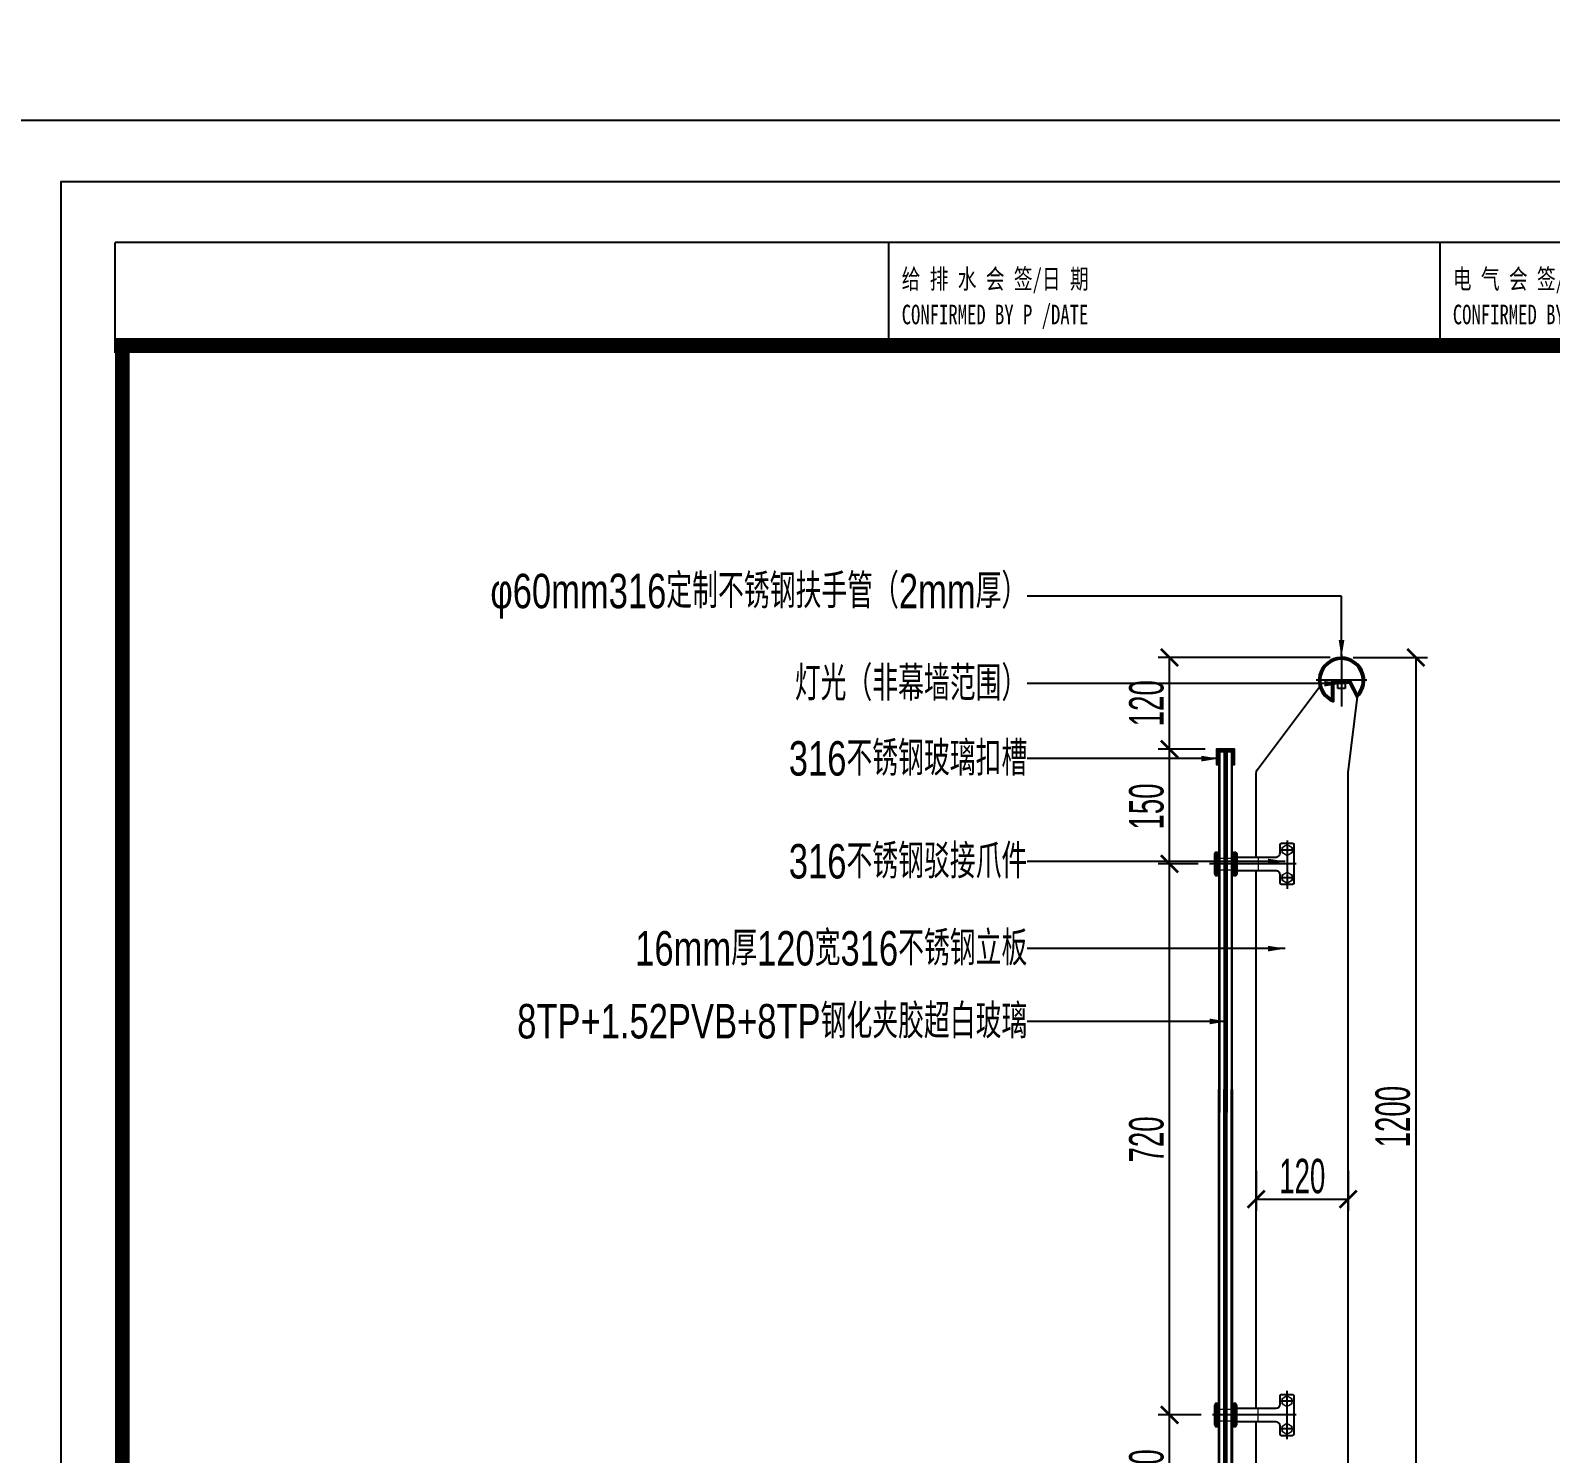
# Model space of a CAD drawing. Extents: x -8792 to 174344, y -43961 to 62816.
# Drawn here: x 124669 to 126655, y -6058 to -4199 of the extents above; entities that cross this region are included whole.
import ezdxf
from ezdxf.enums import TextEntityAlignment as Align
from ezdxf.xclip import XClip

# ---------------------------------------------------------------- set-up
doc = ezdxf.new("R2010")
doc.units = 0
doc.header["$LTSCALE"] = 50
doc.header["$XCLIPFRAME"] = 0
for name, pattern in [('CENTER2', [28.575, 19.05, -3.175, 3.175, -3.175]), ('DASH', [0.35, 0.25, -0.1]), ('DOT2', [0.125, 0, -0.125])]:
    doc.linetypes.add(name, pattern=pattern)
for name, color, linetype in [('#不锈钢', 25, 'Continuous'), ('#填充层', 8, 'Continuous'), ('#文字', 2, 'Continuous'), ('#标注', 1, 'Continuous'), ('#玻璃', 130, 'Continuous'), ('#胶', 95, 'Continuous'), ('#轴线', 1, 'CENTER2'), ('#配件', 11, 'Continuous'), ('#非幕墙范围构件', 8, 'DASH'), ('2017_11-sheet-L2$0$C-SHET-TTLB', 11, 'Continuous'), ('A-FLOR-OTLN', 4, 'DOT2'), ('C-SHET-SHBD', 11, 'Continuous'), ('C-SHET-TTLB', 11, 'Continuous'), ('gl_hatch', 4, 'Continuous'), ('Glass', 230, 'Continuous'), ('TK', 7, 'Continuous'), ('吊顶', 7, 'Continuous'), ('建-填充', 9, 'Continuous'), ('通-图框-文字', 4, 'Continuous')]:
    doc.layers.add(name, color=color, linetype=linetype)
doc.styles.add('2017_11-sheet-L2$0$SHEET-ECADI', font='', dxfattribs={"width": 0.7})
doc.styles.add('JHZX', font='jrs.shx', dxfattribs={"width": 0.6, "bigfont": 'jhz.shx'})
doc.styles.add('XD-2008', font='xd-hzs.shx', dxfattribs={"width": 0.7, "bigfont": 'xd-hztxt.shx'})
doc.styles.add('XD2008', font='@1romans.shx', dxfattribs={"width": 0.7, "bigfont": '!hztxt.shx'})
doc.styles.add('文字1', font='jrs.shx', dxfattribs={"width": 0.7, "bigfont": 'hztxt.shx'})
doc.styles.get('2017_11-sheet-L2$0$SHEET-ECADI').set_extended_font_data('SimHei')
doc.dimstyles.new('JZBZ-15', dxfattribs={"dimscale": 15, "dimtxt": 3, "dimasz": 1.5, "dimexe": 1, "dimexo": 1, "dimgap": 0.5, "dimtad": 1, "dimdec": 0, "dimdsep": 46, "dimtxsty": 'JHZX', "dimblk1": 'ARCHTICK', "dimblk2": 'ARCHTICK', "dimsah": 1, "dimcen": 0, "dimclrd": 1, "dimclre": 1, "dimclrt": 2, "dimadec": 3, "dimazin": 2, "dimtfac": 1, "dimtdec": 0, "dimtix": 1, "dimtmove": 0, "dimatfit": 3, "dimfxl": 0, "dimtolj": 1, "dimlwd": -1, "dimlwe": -1, "dimarcsym": 0})
pattern_1 = [(0, (-5e-09, -10.52), (0, 349.25), [254, -95.25]), (90, (-5e-09, -10.52), (-349.25, 2e-14), [254, -95.25])]

# ---------------------------------------------------------------- blocks, each defined once
blk = doc.blocks.new('A$Cbd8d7c8c')
at = {"layer": 'A-FLOR-OTLN', "color": 8}
blk.add_lwpolyline([(-22721.2, -15689.9), (-43719.4, -33393.2, 0.413756), (-43991.6, -36561, 0.189672), (122158.2, -126683, 0.414786), (124666, -124719.5), (133885.2, -48361.9, 0.379931), (116453.3, -23207.9, 0.236452)], format="xyb", dxfattribs=at)
at = {"layer": '吊顶', "const_width": 3}
blk.add_lwpolyline([(36525.2, -42886.2, 0.056654), (31389.8, -41079.3), (30859.1, -40957.8, -0.112536), (21289.5, -36343.7, -0.028917), (3039, -19971, 0.413532), (-633.6, -19953.4), (-31397.9, -50352.8, 0.414781), (-31416.3, -54033.3, 0.170492), (123964.3, -129414.7, 0.412564), (126841.2, -127143.2), (136317.5, -48655.6, 1.269195), (87076.8, -54393.3)], format="xyb", dxfattribs=at)
blk = doc.blocks.new('A$C565A1FEC')
at = {"layer": '#填充层'}
h = blk.add_hatch(dxfattribs=at)
h.set_pattern_fill('ANSI37', color=256)
h.set_pattern_definition([(45, (-77318.5528, 2550.1554), (-1.122532015, 1.122532015), []), (135, (-77318.5528, 2550.1554), (-1.122532015, -1.122532015), [])])
h.paths.add_polyline_path([(10.8, -20), (8.8, -20), (8.8, -4), (7.8, -3), (1.8, -3), (0.8, -4), (-0.8, -4), (-1.8, -3), (-7.8, -3), (-8.8, -4), (-8.8, -20), (-10.8, -20), (-10.8, -1), (10.8, -1)])
at = {"layer": '#不锈钢', "ltscale": 10}
blk.add_lwpolyline([(10.8, -20), (10.8, -1), (-10.8, -1), (-10.8, -20), (-11.8, -20), (-11.8, 0), (11.8, 0), (11.8, -20)], close=True, dxfattribs=at)
at = {"layer": '#填充层'}
blk.add_lwpolyline([(10.8, -20), (8.8, -20), (8.8, -4), (7.8, -3), (1.8, -3), (0.8, -4), (-0.8, -4), (-1.8, -3), (-7.8, -3), (-8.8, -4), (-8.8, -20), (-10.8, -20), (-10.8, -1), (10.8, -1), (10.8, -20)], dxfattribs=at)
blk = doc.blocks.new('*U105')
at = {"layer": '建-填充', "ltscale": 10}
h = blk.add_hatch(dxfattribs=at)
h.set_pattern_fill('ANGLE', color=8, scale=100)
h.set_pattern_definition(pattern_1)
h.paths.add_polyline_path([(0, -10.5), (0, -7), (1, -8), (1, -9.5)])
at = {"color": 8, "ltscale": 10}
blk.add_lwpolyline([(0, -10.5), (0, -7), (1, -8), (1, -9.5), (0, -10.5)], dxfattribs=at)
at = {"color": 9, "linetype": 'Continuous', "const_width": 1.52}
blk.add_lwpolyline([(1, -8.8), (471.7, -8.8)], dxfattribs=at)
at = {"layer": 'gl_hatch', "linetype": 'Continuous'}
for p, q in [((0, -1), (471.7, -1)), ((0, -7), (471.7, -7)), ((0, -10.5), (471.7, -10.5)), ((0, -16.5), (471.7, -16.5))]:
    blk.add_line(p, q, dxfattribs=at)
at = {"layer": 'Glass'}
blk.add_line((1, -8), (1, -9.5), dxfattribs=at)
for points in [[(471.7, -8), (1, -8), (0, -7), (0, -1), (1, 0), (471.7, 0)], [(471.7, -17.5), (1, -17.5), (0, -16.5), (0, -10.5), (1, -9.5), (471.7, -9.5)]]:
    blk.add_lwpolyline(points, dxfattribs=at)
blk = doc.blocks.new('*U106')
at = {"layer": '建-填充', "ltscale": 10}
h = blk.add_hatch(dxfattribs=at)
h.set_pattern_fill('ANGLE', color=8, scale=100)
h.set_pattern_definition(pattern_1)
h.paths.add_polyline_path([(0, -10.5), (0, -7), (1, -8), (1, -9.5)])
at = {"color": 8, "ltscale": 10}
blk.add_lwpolyline([(0, -10.5), (0, -7), (1, -8), (1, -9.5), (0, -10.5)], dxfattribs=at)
at = {"color": 9, "linetype": 'Continuous', "const_width": 1.52}
blk.add_lwpolyline([(1, -8.8), (575.4, -8.8)], dxfattribs=at)
at = {"layer": 'gl_hatch', "linetype": 'Continuous'}
for p, q in [((0, -1), (575.4, -1)), ((0, -7), (575.4, -7)), ((0, -10.5), (575.4, -10.5)), ((0, -16.5), (575.4, -16.5))]:
    blk.add_line(p, q, dxfattribs=at)
at = {"layer": 'Glass'}
blk.add_line((1, -8), (1, -9.5), dxfattribs=at)
for points in [[(575.4, -8), (1, -8), (0, -7), (0, -1), (1, 0), (575.4, 0)], [(575.4, -17.5), (1, -17.5), (0, -16.5), (0, -10.5), (1, -9.5), (575.4, -9.5)]]:
    blk.add_lwpolyline(points, dxfattribs=at)
blk = doc.blocks.new('A$Ce0d87682')
at = {"layer": '#填充层'}
h = blk.add_hatch(dxfattribs=at)
h.set_pattern_fill('TEMP', color=256)
h.set_pattern_definition([(45, (-29.9126, -58.2473), (-1.122532, 1.122532), [])])
edge = h.paths.add_edge_path(flags=16)
edge.add_line((-12.5, -54.6), (-12.5, -30.8))
edge.add_line((-12.5, -30.8), (11.4, -30.8))
edge.add_line((11.4, -30.8), (20.5, -48.5))
edge.add_arc((0, -30), 27.6, 318.0312, 603.0607)
edge = h.paths.add_edge_path()
edge.add_line((-10.1, -58.2), (-10.1, -33.2))
edge.add_line((-10.1, -33.2), (9.9, -33.2))
edge.add_line((9.9, -33.2), (19.9, -52.5))
edge.add_arc((0, -30), 30, 311.5441, 610.3178)
at = {"layer": '#不锈钢', "ltscale": 10}
for points in [[(-10.1, -58.2), (-10.1, -33.2), (9.9, -33.2), (19.9, -52.5, 3.653733)], [(-12.5, -54.6), (-12.5, -30.8), (11.4, -30.8), (20.5, -48.5, 2.947148)]]:
    blk.add_lwpolyline(points, format="xyb", close=True, dxfattribs=at)
at = {"layer": '#非幕墙范围构件', "const_width": 1}
blk.add_lwpolyline([(5, -38.8), (5, -33.8), (-5, -33.9), (-5, -38.9)], dxfattribs=at)
at = {"layer": '#非幕墙范围构件'}
blk.add_lwpolyline([(-5, -33.9), (5, -33.8), (5, -40.5), (-5, -40.5), (-5, -33.9)], dxfattribs=at)
blk = doc.blocks.new('ASDFDFBBBBBBB')
at = {"layer": '#胶'}
h = blk.add_hatch(dxfattribs=at)
h.set_pattern_fill('ANSI37', color=256, style=0)
h.set_pattern_definition([(45, (-170461.2514, 65588.61), (-1.122532015, 1.122532015), []), (135, (-170461.2514, 65588.61), (-1.122532015, -1.122532015), [])])
h.paths.add_polyline_path([(-180.3, 926.5), (-182.3, 926.5), (-182.3, 897.6), (-180.3, 897.6)])
h.paths.add_polyline_path([(-199.8, 926.5), (-201.7, 926.5), (-201.7, 897.6), (-199.8, 897.6)])
h = blk.add_hatch(dxfattribs=at)
h.set_pattern_fill('ANSI37', color=256, style=0)
h.set_pattern_definition([(45, (-170457.2637, 64868.6487), (-1.122532015, 1.122532015), []), (135, (-170457.2637, 64868.6487), (-1.122532015, -1.122532015), [])])
h.paths.add_polyline_path([(-180.5, 206.6), (-182.5, 206.6), (-182.5, 177.6), (-180.5, 177.6)])
h.paths.add_polyline_path([(-200, 206.6), (-201.8, 206.6), (-201.8, 177.6), (-200, 177.6)])
at = {"layer": '#不锈钢', "ltscale": 10}
for p, q in [((-31, 1031.6), (-18.8, 1130.6)), ((-151.1, 1030.5), (-150.8, 1033)), ((-150.8, 1033), (-149.8, 1035.2)), ((-149.8, 1035.2), (-148.4, 1037.2)), ((-151.2, 921.2), (-151.1, 1030.5)), ((-31.1, -350), (-31, 1031.6))]:
    blk.add_line(p, q, dxfattribs=at)
for points in [[(-151.2, 921.2), (-151.1, 1030.5), (-150.8, 1033), (-149.8, 1035.2), (-148.4, 1037.2), (-68.5, 1143.3)], [(-151.1, 201.2), (-151.1, 903.2)], [(-151.1, -350), (-151.1, 183.3)]]:
    blk.add_lwpolyline(points, dxfattribs=at)
at = {"layer": '#轴线', "ltscale": 5}
for points in [[(-39.8, 1185.7), (-39.8, 1118)], [(-6.8, 1152.1), (-72.8, 1152.1)], [(-110.8, 942.7), (-110.8, 879.5)], [(-102.8, 930.2), (-118.9, 930.2)], [(-98.9, 912.2), (-212.1, 912.2)], [(-102.8, 894.1), (-118.9, 894.1)], [(-111.1, 223.8), (-111.1, 160.6)], [(-103.1, 210.2), (-119.2, 210.2)], [(-99.2, 192.3), (-208.3, 192.3)], [(-103.1, 174.1), (-119.2, 174.1)]]:
    blk.add_lwpolyline(points, dxfattribs=at)
at = {"layer": '#配件', "ltscale": 20}
for points in [[(-176.3, 921.2), (-124.9, 921.2), (-123.3, 921.4), (-122, 922.1), (-120.9, 923.2), (-120.2, 924.7), (-119.8, 926.2), (-119.8, 937.1), (-119.6, 938.2), (-118.9, 939), (-118, 939.2), (-103.9, 939.2), (-103, 939), (-102.2, 938.2), (-101.9, 937.1), (-101.9, 887.1), (-102.2, 886.2), (-103, 885.5), (-103.9, 885.1), (-118, 885.1), (-118.9, 885.5), (-119.6, 886.2), (-119.8, 887.1), (-119.8, 898.1), (-120.2, 899.8), (-120.9, 901), (-122, 902.1), (-123.3, 902.9), (-124.9, 903.2), (-176.3, 903.2)], [(-204.2, 927.1), (-205.7, 924.7), (-205.7, 899.6), (-204.2, 897.2)], [(-177.8, 897.2), (-176.3, 899.6), (-176.3, 924.7), (-177.8, 927.1)], [(-176.5, 201.2), (-125.2, 201.2), (-123.6, 201.4), (-122.3, 202.2), (-121.2, 203.3), (-120.5, 204.7), (-120.1, 206.2), (-120.1, 217.2), (-119.9, 218.3), (-119.2, 219), (-118.3, 219.2), (-104.2, 219.2), (-103.2, 219), (-102.5, 218.3), (-102.1, 217.2), (-102.1, 167.2), (-102.5, 166.2), (-103.2, 165.5), (-104.2, 165.1), (-118.3, 165.1), (-119.2, 165.5), (-119.9, 166.2), (-120.1, 167.2), (-120.1, 178.2), (-120.5, 179.8), (-121.2, 181.1), (-122.3, 182.2), (-123.6, 182.9), (-125.2, 183.3), (-176.5, 183.3)], [(-204.4, 207.1), (-205.9, 204.7), (-205.9, 179.6), (-204.4, 177.2)], [(-177.9, 177.2), (-176.5, 179.6), (-176.5, 204.7), (-177.9, 207.1)]]:
    blk.add_lwpolyline(points, dxfattribs=at)
at = {"layer": '#配件', "lineweight": 0, "ltscale": 20}
for points in [[(-110.8, 937.5), (-104.4, 933.8), (-104.4, 926.5), (-110.8, 922.7), (-117.2, 926.5), (-117.2, 933.8)], [(-110.8, 901.6), (-104.4, 897.7), (-104.4, 890.4), (-110.8, 886.8), (-117.2, 890.4), (-117.2, 897.7)], [(-111.1, 217.5), (-104.7, 213.9), (-104.7, 206.6), (-111.1, 202.7), (-117.5, 206.6), (-117.5, 213.9)], [(-111.1, 181.6), (-104.7, 177.8), (-104.7, 170.5), (-111.1, 166.8), (-117.5, 170.5), (-117.5, 177.8)]]:
    blk.add_lwpolyline(points, close=True, dxfattribs=at)
at = {"layer": '#配件', "ltscale": 20}
for points in [[(-201.7, 927.1), (-204.2, 927.1), (-204.2, 897.2), (-201.7, 897.2)], [(-199.8, 926.5), (-201.7, 926.5), (-201.7, 897.6), (-199.8, 897.6)], [(-180.3, 926.5), (-182.3, 926.5), (-182.3, 897.6), (-180.3, 897.6)], [(-177.8, 927.1), (-180.3, 927.1), (-180.3, 897.2), (-177.8, 897.2)], [(-201.8, 207.1), (-204.4, 207.1), (-204.4, 177.2), (-201.8, 177.2)], [(-200, 206.6), (-201.8, 206.6), (-201.8, 177.6), (-200, 177.6)], [(-180.5, 206.6), (-182.5, 206.6), (-182.5, 177.6), (-180.5, 177.6)], [(-177.9, 207.1), (-180.5, 207.1), (-180.5, 177.2), (-177.9, 177.2)]]:
    blk.add_lwpolyline(points, close=True, dxfattribs=at)
at = {"layer": '#配件', "lineweight": 0, "ltscale": 20}
for points in [[(-199.8, 919.9), (-182.4, 919.9)], [(-148.4, 903.2), (-148.4, 921.2)], [(-199.8, 904.3), (-182.4, 904.3)], [(-200, 200), (-182.5, 200)], [(-148.7, 183.3), (-148.7, 201.2)], [(-200, 184.4), (-182.5, 184.4)]]:
    blk.add_lwpolyline(points, dxfattribs=at)
at = {"layer": '#配件', "lineweight": 0}
for centre in [(-110.8, 930.2), (-110.8, 894.1), (-111.1, 210.2), (-111.1, 174.1)]:
    blk.add_circle(centre, 6.41, dxfattribs=at)
at = {"layer": '#标注', "ltscale": 10}
blk.add_blockref('A$Ce0d87682', (-39.8, 1182), dxfattribs=at)
at = {"layer": '#玻璃', "xscale": -1.000000000000004, "rotation": 90}
blk.add_blockref('*U105', (-200, 1059.2), dxfattribs=at)
at = {"layer": '#玻璃', "rotation": 90}
blk.add_blockref('*U106', (-200, 42.2), dxfattribs=at)
at = {"ltscale": 10, "xscale": -1}
blk.add_blockref('A$C565A1FEC', (-191.2, 1062.2), dxfattribs=at)
blk = doc.blocks.new('A3文本框')
at = {"layer": 'Defpoints', "ltscale": 500}
blk.add_lwpolyline([(10, -10), (-420, -10), (-420, 297), (10, 297)], close=True, dxfattribs=at)
at = {"layer": 'C-SHET-SHBD', "style": 'XD2008', "width": 0.7}
for tag, height, p in [('子项名称', 4.5, (-37.49, 35.41)), ('图名', 4.5, (-37.49, 24.27)), ('比例', 3, (-56.3, 8.25)), ('MQJD-01', 3, (-13.24, 2.27))]:
    blk.add_attdef(tag, text='', height=height, dxfattribs=at).set_placement(p, align=Align.CENTER)
blk = doc.blocks.new('_ARCHTICK')
at = {"color": 0, "linetype": 'ByBlock', "const_width": 0.15}
blk.add_lwpolyline([(-0.5, -0.5), (0.5, 0.5)], dxfattribs=at)
blk = doc.blocks.new('*D223')
at = {"layer": '#标注', "color": 1, "ltscale": 10, "transparency": 16777216}
for p, q in [((126396.7, -5017.9), (126493.8, -5017.9)), ((126478.8, -5017.9), (126478.8, -6217.9)), ((126446.5, -6217.9), (126493.8, -6217.9))]:
    blk.add_line(p, q, dxfattribs=at)
at = {"layer": 'Defpoints', "color": 0, "ltscale": 10, "transparency": 16777216}
for p in [(126381.7, -5017.9), (126431.5, -6217.9), (126478.8, -6217.9)]:
    blk.add_point(p, dxfattribs=at)
at = {"layer": '#标注', "color": 1, "ltscale": 10, "transparency": 16777216, "xscale": 22.5, "yscale": 22.5, "zscale": 22.5}
for p, rotation in [((126478.8, -5017.9), 90), ((126478.8, -6217.9), 270)]:
    blk.add_blockref('_ARCHTICK', p, dxfattribs=dict(at, rotation=rotation))
at = {"layer": '#标注', "color": 2, "ltscale": 10, "transparency": 16777216, "insert": (126448.8, -5617.9), "char_height": 45, "attachment_point": 5, "rotation": 90, "style": 'JHZX'}
blk.add_mtext('\\A1;1200', dxfattribs=at)
blk = doc.blocks.new('*D234')
at = {"layer": '#标注', "color": 1, "ltscale": 10, "transparency": 16777216}
for p, q in [((126270.3, -5688.9), (126270.3, -5740.8)), ((126390.4, -5688.9), (126390.4, -5740.8)), ((126270.3, -5725.8), (126390.4, -5725.8))]:
    blk.add_line(p, q, dxfattribs=at)
at = {"layer": 'Defpoints', "color": 0, "ltscale": 10, "transparency": 16777216}
for p in [(126270.3, -5673.9), (126390.4, -5673.9), (126390.4, -5725.8)]:
    blk.add_point(p, dxfattribs=at)
at = {"layer": '#标注', "color": 1, "ltscale": 10, "transparency": 16777216, "xscale": 22.5, "yscale": 22.5, "zscale": 22.5, "rotation": 180}
blk.add_blockref('_ARCHTICK', (126270.3, -5725.8), dxfattribs=at)
at = {"layer": '#标注', "color": 1, "ltscale": 10, "transparency": 16777216, "xscale": 22.5, "yscale": 22.5, "zscale": 22.5}
blk.add_blockref('_ARCHTICK', (126390.4, -5725.8), dxfattribs=at)
at = {"layer": '#标注', "color": 2, "ltscale": 10, "transparency": 16777216, "insert": (126330.4, -5695.8), "char_height": 45, "attachment_point": 5, "style": 'JHZX'}
blk.add_mtext('\\A1;120', dxfattribs=at)
blk = doc.blocks.new('*D237')
at = {"layer": '#标注', "color": 1, "ltscale": 10, "transparency": 16777216}
for p, q in [((126198.2, -6007.6), (126142, -6007.6)), ((126157, -6157.7), (126157, -6007.6)), ((126207.5, -6157.7), (126142, -6157.7))]:
    blk.add_line(p, q, dxfattribs=at)
at = {"layer": 'Defpoints', "color": 0, "ltscale": 10, "transparency": 16777216}
for p in [(126157, -6007.6), (126213.2, -6007.6), (126222.5, -6157.7)]:
    blk.add_point(p, dxfattribs=at)
at = {"layer": '#标注', "color": 1, "ltscale": 10, "transparency": 16777216, "xscale": 22.5, "yscale": 22.5, "zscale": 22.5}
for p, rotation in [((126157, -6007.6), 90), ((126157, -6157.7), 270)]:
    blk.add_blockref('_ARCHTICK', p, dxfattribs=dict(at, rotation=rotation))
at = {"layer": '#标注', "color": 2, "ltscale": 10, "transparency": 16777216, "insert": (126127, -6082.6), "char_height": 45, "attachment_point": 5, "rotation": 90, "style": 'JHZX'}
blk.add_mtext('\\A1;150', dxfattribs=at)
blk = doc.blocks.new('*D238')
at = {"layer": '#标注', "color": 1, "ltscale": 10, "transparency": 16777216}
for p, q in [((126194.3, -5287.7), (126142, -5287.7)), ((126157, -6007.6), (126157, -5287.7)), ((126198.2, -6007.6), (126142, -6007.6))]:
    blk.add_line(p, q, dxfattribs=at)
at = {"layer": 'Defpoints', "color": 0, "ltscale": 10, "transparency": 16777216}
for p in [(126157, -5287.7), (126209.3, -5287.7), (126213.2, -6007.6)]:
    blk.add_point(p, dxfattribs=at)
at = {"layer": '#标注', "color": 1, "ltscale": 10, "transparency": 16777216, "xscale": 22.5, "yscale": 22.5, "zscale": 22.5}
for p, rotation in [((126157, -5287.7), 90), ((126157, -6007.6), 270)]:
    blk.add_blockref('_ARCHTICK', p, dxfattribs=dict(at, rotation=rotation))
at = {"layer": '#标注', "color": 2, "ltscale": 10, "transparency": 16777216, "insert": (126127, -5647.7), "char_height": 45, "attachment_point": 5, "rotation": 90, "style": 'JHZX'}
blk.add_mtext('\\A1;720', dxfattribs=at)
blk = doc.blocks.new('*D239')
at = {"layer": '#标注', "color": 1, "ltscale": 10, "transparency": 16777216}
for p, q in [((126203.5, -5137.7), (126142, -5137.7)), ((126157, -5287.7), (126157, -5137.7)), ((126194.3, -5287.7), (126142, -5287.7))]:
    blk.add_line(p, q, dxfattribs=at)
at = {"layer": 'Defpoints', "color": 0, "ltscale": 10, "transparency": 16777216}
for p in [(126157, -5137.7), (126218.5, -5137.7), (126209.3, -5287.7)]:
    blk.add_point(p, dxfattribs=at)
at = {"layer": '#标注', "color": 1, "ltscale": 10, "transparency": 16777216, "xscale": 22.5, "yscale": 22.5, "zscale": 22.5}
for p, rotation in [((126157, -5137.7), 90), ((126157, -5287.7), 270)]:
    blk.add_blockref('_ARCHTICK', p, dxfattribs=dict(at, rotation=rotation))
at = {"layer": '#标注', "color": 2, "ltscale": 10, "transparency": 16777216, "insert": (126127, -5212.7), "char_height": 45, "attachment_point": 5, "rotation": 90, "style": 'JHZX'}
blk.add_mtext('\\A1;150', dxfattribs=at)
blk = doc.blocks.new('*D240')
at = {"layer": '#标注', "color": 1, "ltscale": 10, "transparency": 16777216}
for p, q in [((126366.7, -5017.9), (126142, -5017.9)), ((126157, -5137.7), (126157, -5017.9)), ((126203.5, -5137.7), (126142, -5137.7))]:
    blk.add_line(p, q, dxfattribs=at)
at = {"layer": 'Defpoints', "color": 0, "ltscale": 10, "transparency": 16777216}
for p in [(126157, -5017.9), (126381.7, -5017.9), (126218.5, -5137.7)]:
    blk.add_point(p, dxfattribs=at)
at = {"layer": '#标注', "color": 1, "ltscale": 10, "transparency": 16777216, "xscale": 22.5, "yscale": 22.5, "zscale": 22.5}
for p, rotation in [((126157, -5017.9), 90), ((126157, -5137.7), 270)]:
    blk.add_blockref('_ARCHTICK', p, dxfattribs=dict(at, rotation=rotation))
at = {"layer": '#标注', "color": 2, "ltscale": 10, "transparency": 16777216, "insert": (126127, -5077.8), "char_height": 45, "attachment_point": 5, "rotation": 90, "style": 'JHZX'}
blk.add_mtext('\\A1;120', dxfattribs=at)
blk = doc.blocks.new('华东院_土建2018EcadiA3_2021_06-sheet-L2$0$2014SHEET-L')
at = {"layer": '2017_11-sheet-L2$0$C-SHET-TTLB'}
for p, q in [((0, -180), (-9, -180)), ((0, -225), (-9, -225))]:
    blk.add_line(p, q, dxfattribs=at)
at = {"layer": '2017_11-sheet-L2$0$C-SHET-TTLB', "style": '2017_11-sheet-L2$0$SHEET-ECADI', "width": 0.7}
for s, p in [('CONFIRMED BY E /DATE', (-2.33, -178.96)), ('电 气 会 签/日 期', (-5.24, -178.96)), ('给 排 水 会 签/日 期', (-5.24, -223.96)), ('CONFIRMED BY P /DATE', (-2.33, -223.96))]:
    blk.add_text(s, height=1.6, rotation=90, dxfattribs=at).set_placement(p)
blk = doc.blocks.new('华东院_土建2018EcadiA3_2021_06-sheet-L2', base_point=(18.4, 410))
at = {"layer": '2017_11-sheet-L2$0$C-SHET-TTLB'}
blk.add_blockref('华东院_土建2018EcadiA3_2021_06-sheet-L2$0$2014SHEET-L', (19, 410.6), dxfattribs=at)
blk = doc.blocks.new('A$Ce60f285c')
at = {"layer": 'C-SHET-TTLB'}
for p in [(10, 297.6), (19, 9.42)]:
    blk.add_line(p, (10, 9.42), dxfattribs=at)
for points in [[(430, 307), (430, 0), (0, 0), (0, 307)], [(425, 302), (425, 5), (5, 5), (5, 302)]]:
    blk.add_lwpolyline(points, close=True, dxfattribs=at)
at = {"layer": 'C-SHET-TTLB', "const_width": 1.2}
blk.add_lwpolyline([(18.4, 297), (420, 297), (420, 10), (18.4, 10)], close=True, dxfattribs=at)
at = {"layer": 'C-SHET-TTLB'}
blk.add_blockref('华东院_土建2018EcadiA3_2021_06-sheet-L2', (18.4, 297), dxfattribs=at)
at = {"layer": 'C-SHET-SHBD', "style": 'XD2008', "width": 0.7}
for tag, p in [('审定人', (345.74, 128.4)), ('设总', (345.74, 118.19)), ('审核人', (345.74, 107.96)), ('专业负责人', (345.74, 97.75)), ('校对人', (345.74, 87.55)), ('设计人', (345.74, 77.64))]:
    blk.add_attdef(tag, p, '', height=2.8, dxfattribs=at)
for tag, p in [('工程编号', (368.42, 27.05)), ('阶段', (404.41, 27.05)), ('专业', (404.41, 19.69))]:
    blk.add_attdef(tag, text='', height=3.5, dxfattribs=at).set_placement(p, align=Align.MIDDLE_CENTER)
at = {"layer": 'C-SHET-SHBD', "style": 'XD2008', "width": 0.7, "flags": 1}
blk.add_attdef('日期', text='', height=3.5, dxfattribs=at).set_placement((368.42, 13.43), align=Align.MIDDLE_CENTER)
at = {"layer": '通-图框-文字', "style": 'XD-2008', "width": 0.7}
for tag, p in [('建设单位', (383.41, 70.61)), ('项目名称', (383.28, 58.43))]:
    blk.add_attdef(tag, text='', height=5, dxfattribs=at).set_placement(p, align=Align.MIDDLE_CENTER)
blk = doc.blocks.new('A$C6049850a')
at = {"ltscale": 10}
blk.add_blockref('A$Ce60f285c', (0, 0), dxfattribs=at)

msp = doc.modelspace()

# ---------------------------------------------------------------- block references
at = {"ltscale": 10}
ref = msp.add_blockref('A$Cbd8d7c8c', (22321.982, 94074.685), dxfattribs=at)
XClip(ref).set_block_clipping_path([(76291.0063025201, -72283.9918497168), (103268.9259821397, -47877.3086105986)])
at = {"ltscale": 12}
ref = msp.add_blockref('ASDFDFBBBBBBB', (126421.46, -6199.9), dxfattribs=at)
XClip(ref).set_block_clipping_path([(-589.7683915606, -3011.9675299079), (907.8683294281, 1264.8926792999)])

# ---------------------------------------------------------------- texts
at = {"layer": '#文字', "insert": (125971.201, -4937.975), "char_height": 45, "attachment_point": 6, "style": '文字1'}
msp.add_mtext('{\\W0.75;φ60mm316定制不锈钢扶手管（2mm厚）}', dxfattribs=at)

# ---------------------------------------------------------------- next in the draw order: block references
at = {"ltscale": 10, "xscale": 16, "yscale": 16, "zscale": 16, "rotation": 270}
msp.add_blockref('A$C6049850a', (124628.87, -4316.044), dxfattribs=at)
at = {"layer": 'TK', "color": 0, "xscale": 16, "yscale": 16, "zscale": 16, "rotation": 270}
msp.add_blockref('A3文本框', (124788.87, -11036.044), dxfattribs=at)

# ---------------------------------------------------------------- next in the draw order: texts
at = {"layer": '#文字', "char_height": 45, "attachment_point": 6, "style": '文字1'}
for s, insert in [('{\\W0.75;灯光（非幕墙范围）}', (125971.201, -5052.237)), ('{\\W0.75;316不锈钢玻璃扣槽}', (125971.201, -5150.153)), ('{\\W0.75;316不锈钢驳接爪件}', (125971.201, -5284.562)), ('{\\W0.75;16mm厚120宽316不锈钢立板}', (125971.201, -5398.366)), ('{\\W0.75;8TP+1.52PVB+8TP钢化夹胶超白玻璃}', (125971.201, -5493.541))]:
    msp.add_mtext(s, dxfattribs=dict(at, insert=insert))

# ---------------------------------------------------------------- next in the draw order: dimensions: what is measured, and where the dimension line sits
at = {"layer": '#标注', "ltscale": 10}
for base, p1, p2, picture, middle in [((126156.961, -5017.9), (126218.46, -5137.675), (126381.683, -5017.9), '*D240', (126126.961, -5077.787)), ((126478.785, -6217.9), (126381.683, -5017.9), (126431.46, -6217.9), '*D223', (126448.785, -5617.9)), ((126156.961, -5137.675), (126209.344, -5287.675), (126218.46, -5137.675), '*D239', (126126.961, -5212.675)), ((126156.961, -5287.675), (126213.182, -6007.636), (126209.344, -5287.675), '*D238', (126126.961, -5647.656)), ((126156.961, -6007.636), (126222.46, -6157.663), (126213.182, -6007.636), '*D237', (126126.961, -6082.649))]:
    dim = msp.add_linear_dim(base=base, p1=p1, p2=p2, angle=90, dimstyle='JZBZ-15', dxfattribs=at)
    dim.commit()
    dim.dimension.update_dxf_attribs({"geometry": picture, "text_midpoint": middle})
dim = msp.add_linear_dim(base=(126390.413, -5725.796), p1=(126270.323, -5673.886), p2=(126390.413, -5673.886), dimstyle='JZBZ-15', dxfattribs=at)
dim.commit()
dim.dimension.update_dxf_attribs({"geometry": '*D234', "text_midpoint": (126330.368, -5695.796)})

# ---------------------------------------------------------------- next in the draw order: leaders
for points in [[(126381.683, -5017.9), (126381.683, -4937.975), (125971.201, -4937.975)], [(126381.683, -5052.237), (125971.201, -5052.237)], [(126221.264, -5150.153), (125971.201, -5150.153)], [(126308.25, -5284.562), (125971.201, -5284.562)], [(126308.25, -5398.366), (125971.201, -5398.366)], [(126231.817, -5493.541), (125971.201, -5493.541)]]:
    msp.add_leader(points, dimstyle='JZBZ-15', dxfattribs=at)

doc.saveas('drawing.dxf')
